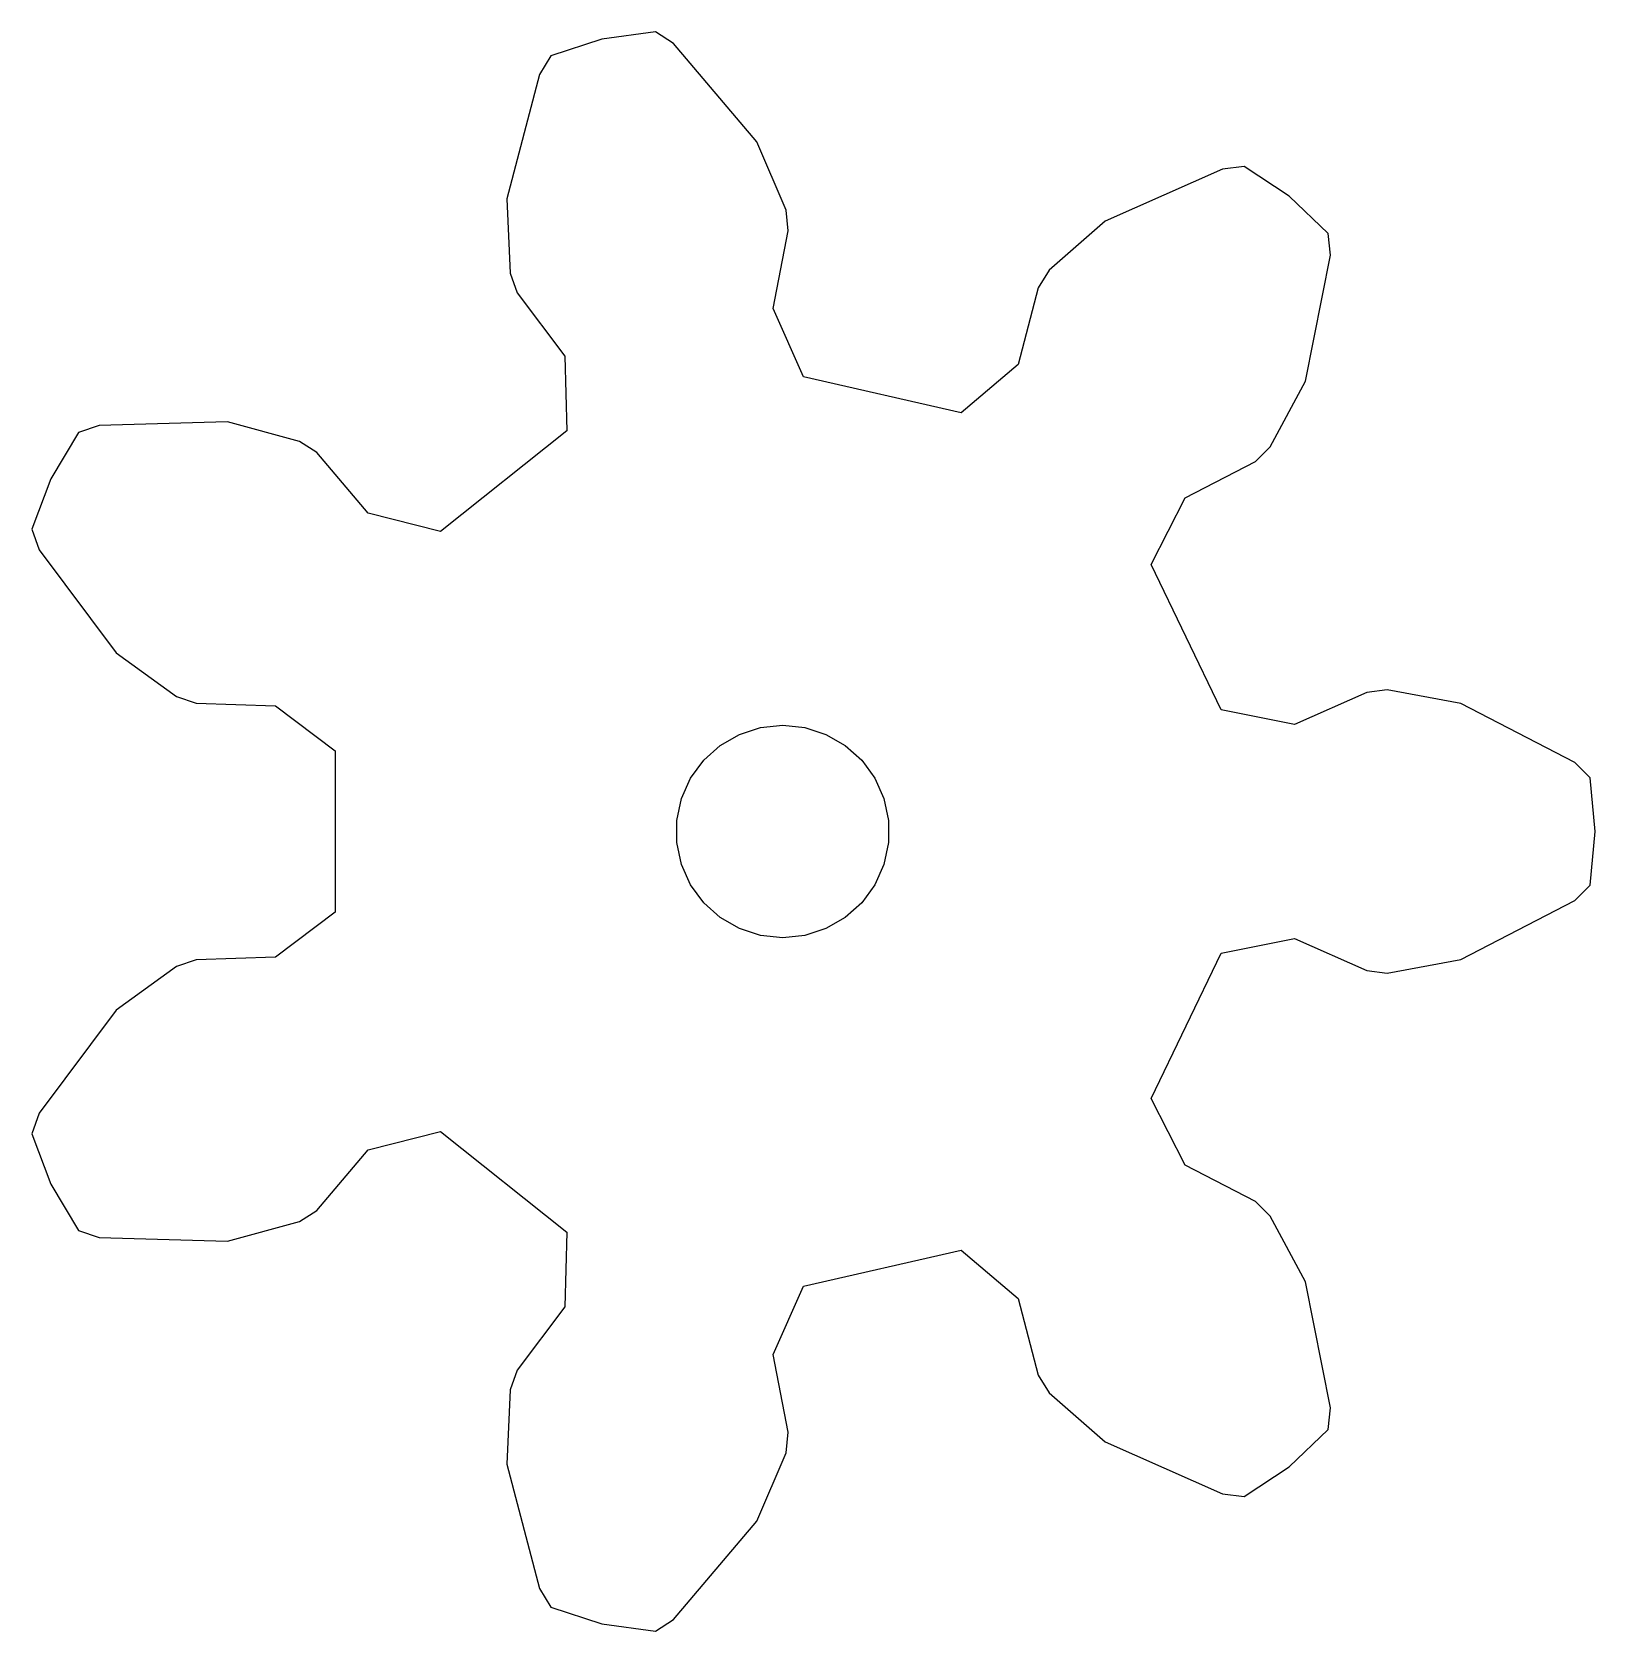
# Model space of a CAD drawing. Header units: metres. Extents: x -10.6 to 11.5, y -11.3 to 11.3.
import ezdxf

# ---------------------------------------------------------------- set-up
doc = ezdxf.new("R2010")
doc.units = ezdxf.units.M

msp = doc.modelspace()

# ---------------------------------------------------------------- linework, layer by layer
for p, q in [((-1.797, 11.274), (-2.55, 11.172)), ((-1.539, 11.109), (-1.797, 11.274)), ((-2.55, 11.172), (-3.272, 10.937)), ((-0.366, 9.727), (-1.539, 11.109)), ((-3.272, 10.937), (-3.433, 10.676)), ((-3.433, 10.676), (-3.89, 8.922)), ((0.048, 8.759), (-0.366, 9.727)), ((6.206, 9.341), (4.55, 8.604)), ((6.511, 9.377), (6.206, 9.341)), ((7.145, 8.959), (6.511, 9.377)), ((-3.89, 8.922), (-3.843, 7.871)), ((7.693, 8.434), (7.145, 8.959)), ((0.078, 8.47), (0.048, 8.759)), ((4.55, 8.604), (3.758, 7.913)), ((-0.137, 7.373), (0.078, 8.47)), ((7.726, 8.129), (7.693, 8.434)), ((7.376, 6.351), (7.726, 8.129)), ((3.758, 7.913), (3.604, 7.665)), ((-3.843, 7.871), (-3.745, 7.597)), ((-3.745, 7.597), (-3.075, 6.702)), ((3.604, 7.665), (3.323, 6.583)), ((0.295, 6.411), (-0.137, 7.373)), ((-3.075, 6.702), (-3.048, 5.648)), ((3.323, 6.583), (2.515, 5.904)), ((2.515, 5.904), (0.295, 6.411)), ((6.878, 5.424), (7.376, 6.351)), ((-9.645, 5.723), (-9.935, 5.624)), ((-7.833, 5.778), (-9.645, 5.723)), ((-6.819, 5.499), (-7.833, 5.778)), ((-3.048, 5.648), (-4.828, 4.228)), ((-9.935, 5.624), (-10.324, 4.972)), ((-6.573, 5.342), (-6.819, 5.499)), ((6.671, 5.219), (6.878, 5.424)), ((-5.85, 4.489), (-6.573, 5.342)), ((5.679, 4.704), (6.671, 5.219)), ((-10.324, 4.972), (-10.591, 4.261)), ((5.197, 3.766), (5.679, 4.704)), ((-4.828, 4.228), (-5.85, 4.489)), ((-10.591, 4.261), (-10.488, 3.972)), ((-10.488, 3.972), (-9.401, 2.521)), ((6.185, 1.715), (5.197, 3.766)), ((-9.401, 2.521), (-8.55, 1.903)), ((-8.55, 1.903), (-8.275, 1.808)), ((-8.275, 1.808), (-7.157, 1.774)), ((8.24, 1.961), (7.218, 1.507)), ((8.529, 1.996), (8.24, 1.961)), ((9.564, 1.807), (8.529, 1.996)), ((11.173, 0.972), (9.564, 1.807)), ((-7.157, 1.774), (-6.316, 1.139)), ((7.218, 1.507), (6.185, 1.715)), ((-0.882, 1.214), (-0.61, 1.37)), ((-0.61, 1.37), (-0.312, 1.467)), ((-0.312, 1.467), (0, 1.5)), ((0, 1.5), (0.312, 1.467)), ((0.312, 1.467), (0.61, 1.37)), ((0.61, 1.37), (0.882, 1.214)), ((-6.316, 1.139), (-6.316, -1.139)), ((-1.115, 1.004), (-0.882, 1.214)), ((0.882, 1.214), (1.115, 1.004)), ((-1.299, 0.75), (-1.115, 1.004)), ((1.115, 1.004), (1.299, 0.75)), ((11.391, 0.756), (11.173, 0.972)), ((-1.427, 0.464), (-1.299, 0.75)), ((1.299, 0.75), (1.427, 0.464)), ((11.459, 0), (11.391, 0.756)), ((-1.492, 0.157), (-1.427, 0.464)), ((1.427, 0.464), (1.492, 0.157)), ((-1.492, -0.157), (-1.492, 0.157)), ((1.492, 0.157), (1.492, -0.157)), ((-1.427, -0.464), (-1.492, -0.157)), ((1.492, -0.157), (1.427, -0.464)), ((11.391, -0.756), (11.459, 0)), ((-1.299, -0.75), (-1.427, -0.464)), ((1.427, -0.464), (1.299, -0.75)), ((-1.115, -1.004), (-1.299, -0.75)), ((1.299, -0.75), (1.115, -1.004)), ((11.173, -0.972), (11.391, -0.756)), ((-0.882, -1.214), (-1.115, -1.004)), ((1.115, -1.004), (0.882, -1.214)), ((9.564, -1.807), (11.173, -0.972)), ((-6.316, -1.139), (-7.157, -1.774)), ((-0.61, -1.37), (-0.882, -1.214)), ((0.882, -1.214), (0.61, -1.37)), ((-0.312, -1.467), (-0.61, -1.37)), ((0, -1.5), (-0.312, -1.467)), ((0.312, -1.467), (0, -1.5)), ((0.61, -1.37), (0.312, -1.467)), ((6.185, -1.715), (7.218, -1.507)), ((7.218, -1.507), (8.24, -1.961)), ((-7.157, -1.774), (-8.275, -1.808)), ((5.197, -3.766), (6.185, -1.715)), ((-8.55, -1.903), (-9.401, -2.521)), ((-8.275, -1.808), (-8.55, -1.903)), ((8.24, -1.961), (8.529, -1.996)), ((8.529, -1.996), (9.564, -1.807)), ((-9.401, -2.521), (-10.488, -3.972)), ((5.679, -4.704), (5.197, -3.766)), ((-10.488, -3.972), (-10.591, -4.261)), ((-10.591, -4.261), (-10.324, -4.972)), ((-5.85, -4.489), (-4.828, -4.228)), ((-4.828, -4.228), (-3.048, -5.648)), ((-6.573, -5.342), (-5.85, -4.489)), ((6.671, -5.219), (5.679, -4.704)), ((-10.324, -4.972), (-9.935, -5.624)), ((-6.819, -5.499), (-6.573, -5.342)), ((6.878, -5.424), (6.671, -5.219)), ((-9.935, -5.624), (-9.645, -5.723)), ((-7.833, -5.778), (-6.819, -5.499)), ((7.376, -6.351), (6.878, -5.424)), ((-9.645, -5.723), (-7.833, -5.778)), ((-3.048, -5.648), (-3.075, -6.702)), ((0.295, -6.411), (2.515, -5.904)), ((2.515, -5.904), (3.323, -6.583)), ((-0.137, -7.373), (0.295, -6.411)), ((7.726, -8.129), (7.376, -6.351)), ((-3.075, -6.702), (-3.745, -7.597)), ((3.323, -6.583), (3.604, -7.665)), ((0.078, -8.47), (-0.137, -7.373)), ((-3.745, -7.597), (-3.843, -7.871)), ((3.604, -7.665), (3.758, -7.913)), ((-3.843, -7.871), (-3.89, -8.922)), ((3.758, -7.913), (4.55, -8.604)), ((7.693, -8.434), (7.726, -8.129)), ((0.048, -8.759), (0.078, -8.47)), ((7.145, -8.959), (7.693, -8.434)), ((-0.366, -9.727), (0.048, -8.759)), ((4.55, -8.604), (6.206, -9.341)), ((-3.89, -8.922), (-3.433, -10.676)), ((6.511, -9.377), (7.145, -8.959)), ((6.206, -9.341), (6.511, -9.377)), ((-1.539, -11.109), (-0.366, -9.727)), ((-3.433, -10.676), (-3.272, -10.937)), ((-3.272, -10.937), (-2.55, -11.172)), ((-2.55, -11.172), (-1.797, -11.274)), ((-1.797, -11.274), (-1.539, -11.109))]:
    msp.add_line(p, q)

doc.saveas('drawing.dxf')
